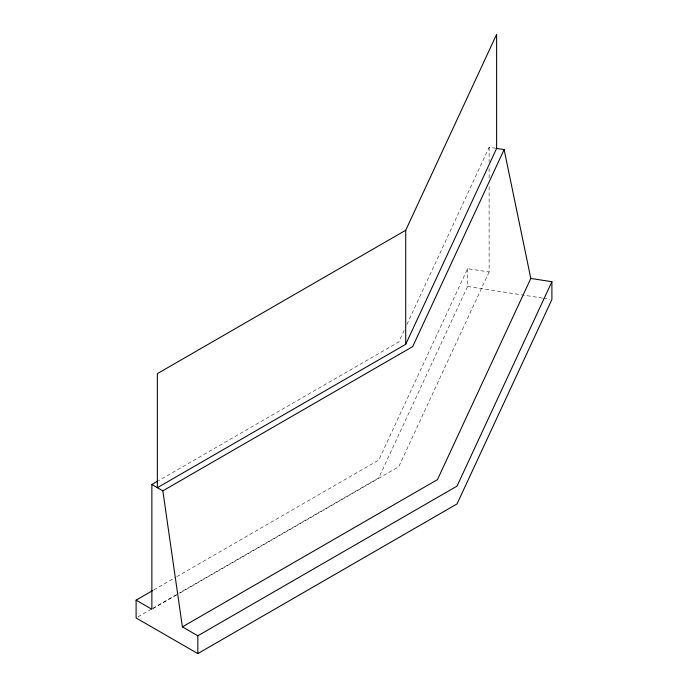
<?xml version="1.0" encoding="UTF-8"?>
<svg xmlns="http://www.w3.org/2000/svg" width="688" height="688" viewBox="0 0 688 688"><rect width="100%" height="100%" fill="white"/><g stroke="black" fill="none" stroke-linecap="round" stroke-linejoin="round"><path stroke-width="0.52" stroke-dasharray="3.44 2.58" d="M404.174 330.3L398.756 341.988L158.369 480.774M406.892 324.461L489.125 147.275L495.119 148.204M489.125 186.715L489.125 272.001L467.582 268.664L378.761 460.048L176.076 577.069M467.582 268.664L467.582 286.483L378.761 477.868L178.871 593.271M489.125 272.001L398.756 466.713L178.785 593.71M153.768 589.951L175.148 577.602M137.961 616.895L151.91 608.837M152.839 608.304L177.943 593.813M152.796 608.717L177.857 594.243M467.582 286.483L542.411 298.059M543.468 298.222L549.789 299.203M489.125 147.275L489.125 162.196M489.125 168.594L489.125 179.258"/><path stroke-width="1.03" d="M405.714 230.274L496.616 34.4L496.616 148.436L405.714 344.31L157.354 487.697L157.354 373.661L405.714 230.274L405.714 344.31M504.115 149.597L412.671 346.623L162.841 490.862L151.867 484.524L151.867 609.25L136.104 600.151L136.104 617.962L197.826 653.6L457.021 503.951L551.896 299.529L551.896 281.71L530.818 278.451L504.115 149.597L496.117 148.359M530.818 278.451L437.456 479.613L182.389 626.871L162.841 490.862M551.896 281.71L457.021 486.132L197.826 635.781L182.389 626.871M151.867 484.524L157.44 481.308M136.104 600.151L152.839 590.485M197.826 635.781L197.826 653.6"/></g></svg>
